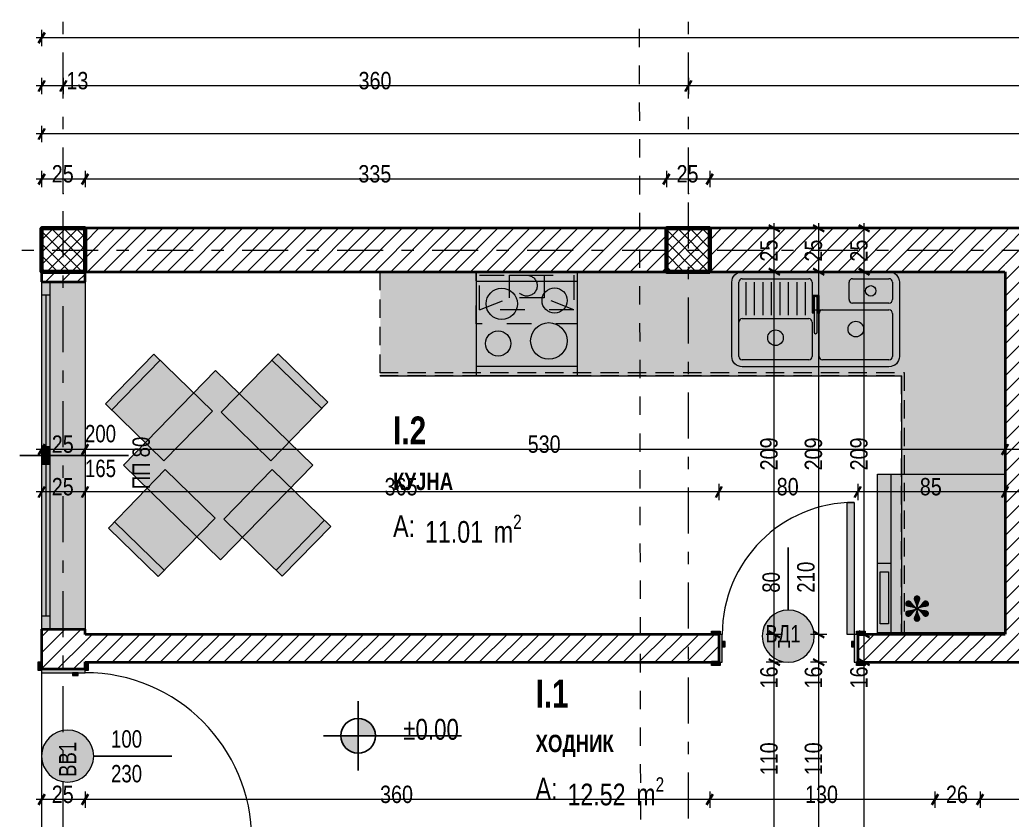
# Model space of a CAD drawing. Header units: millimetres. Extents: x -428 to 1070, y 0 to 421.
# Drawn here: x 83.6 to 197.9, y 181.9 to 274.1 of the extents above; entities that cross this region are included whole.
import ezdxf
from ezdxf.xclip import XClip

# ---------------------------------------------------------------- set-up
doc = ezdxf.new("R2010")
doc.units = ezdxf.units.MM
doc.header["$MEASUREMENT"] = 0
doc.header["$XCLIPFRAME"] = 0
doc.set_wipeout_variables(frame=1)
for name, pattern in [('- Двойно прекъснати линии', [10.936111, 5.291667, -2.116667, 1.411111, -2.116667]), ('- Прекъснати линия', [4.233333, 2.116667, -2.116667]), ('Dashed', [5.644444, 2.822222, -2.822222]), ('Wipeout_Contour', [1000, 0, -1000]), ('Скрита линия (1)', [3.175, 2.116667, -1.058333])]:
    doc.linetypes.add(name, pattern=pattern)
for name, color, linetype, lineweight, true_color in [('1', 7, 'Continuous', 13, 0x2b2b2b), ('168', 7, 'Continuous', 15, 0x5e5e5e), ('181', 7, 'Continuous', 0, 0xe8e8e8), ('183', 7, 'Continuous', 0, 0xefede9), ('184', 7, 'Continuous', 0, 0xe8e8e8), ('185', 7, 'Continuous', 0, 0xe8e8e8), ('188', 7, 'Continuous', 0, 0xe8e8e8), ('19', 7, 'Continuous', 0, 0xe4e4e4), ('3', 7, 'Continuous', 18, 0x7c7c7c), ('4', 7, 'Continuous', 20, 0x3e3e3e), ('45', 7, 'Continuous', 35, 0x404040), ('46', 7, 'Continuous', 35, 0x4e4e4e), ('5', 7, 'Continuous', 25, 0x4e4e4e), ('58', 7, 'Continuous', 25, 0xdf0000), ('61', 7, 'Continuous', 20, 0x6a6a6a), ('65', 7, 'Continuous', 20, 0x4e4e4e), ('85', 7, 'Continuous', 20, 0x404040), ('89', 7, 'Continuous', 20, 0x111111)]:
    doc.layers.add(name, color=color, linetype=linetype, lineweight=lineweight, true_color=true_color)
for name, color, linetype, lineweight in [('101', 253, 'Continuous', 15), ('2', 8, 'Continuous', 15), ('27', 7, 'Continuous', 40), ('47', 7, 'Continuous', 60), ('7', 7, 'Continuous', 25)]:
    doc.layers.add(name, color=color, linetype=linetype, lineweight=lineweight)
doc.styles.add('GENERATED_STYLE_4', font='GOTHIC.TTF')
doc.styles.add('GENERATED_STYLE_5', font='GOTHICB.TTF')
doc.styles.add('GENERATED_STYLE_6', font='GOTHIC.TTF')
doc.styles.add('GENERATED_STYLE_7', font='Cambria Math.ttf')
pattern_1 = [(45, (-1051.1205, 152.3444), (-0.9192388, 0.9192388), [])]
pattern_2 = [(45, (-1051.1205, 152.3444), (-0.7071068, 0.7071068), []), (135, (-1051.1205, 152.3444), (0.7071068, 0.7071068), [])]

# ---------------------------------------------------------------- blocks, each defined once
blk = doc.blocks.new('Drawing_2_1', base_point=(-1051.12, 152.34))
at = {"layer": '183', "linetype": 'Continuous', "lineweight": 0, "true_color": 0xefede9}
for points in [[(125.1, 245.06), (125.1, 233.06), (185.13, 233.06), (185.13, 203.54), (197.04, 203.54), (197.04, 245.06)], [(100.18, 223.29), (105.76, 229.02), (99.02, 235.58), (93.44, 229.84)], [(106.76, 228.88), (112.49, 223.31), (119.05, 230.04), (113.32, 235.62)], [(95.52, 222.8), (106.71, 211.9), (117.32, 222.8), (106.12, 233.69)], [(100.34, 222.29), (93.79, 215.55), (99.52, 209.97), (106.07, 216.71)], [(112.65, 222.31), (107.07, 216.58), (113.81, 210.02), (119.39, 215.75)]]:
    blk.add_hatch(color=7, dxfattribs=at).paths.add_polyline_path(points)
at = {"layer": '185', "linetype": 'Continuous', "lineweight": 0, "true_color": 0xe8e8e8}
for points in [[(147.78, 234.16), (147.78, 243.96), (136.18, 243.96), (136.18, 234.16)], [(174.83, 241.04), (175.05, 241.04), (175.05, 242.06, -1), (175.41, 242.06), (175.41, 241.04), (175.63, 241.04), (175.63, 242.34), (174.83, 242.34)], [(175.05, 238.1, 1), (175.41, 238.1), (175.41, 242.06, 1), (175.05, 242.06)], [(174.84, 240.32), (175.05, 240.32), (175.05, 241.02), (174.84, 241.02)], [(175.63, 240.32), (175.63, 241.02), (175.41, 241.02), (175.41, 240.32)]]:
    blk.add_hatch(color=254, dxfattribs=at).paths.add_polyline_path(points)
at = {"layer": '188', "linetype": 'Continuous', "lineweight": 0, "true_color": 0xe8e8e8}
for points in [[(169.08, 203.11, 1), (175.08, 203.11, 1)], [(89.09, 192.3, 1), (89.09, 186.3, 1)]]:
    blk.add_hatch(color=254, dxfattribs=at).paths.add_polyline_path(points)
at = {"layer": '19', "linetype": 'Continuous', "lineweight": 0, "true_color": 0xe4e4e4}
for points in [[(86.09, 242.4), (86.09, 224.9), (87.09, 224.9), (87.09, 242.4)], [(87.09, 223.9), (87.09, 224.9), (86.09, 224.9), (86.09, 223.9)], [(86.09, 223.9), (86.09, 222.9), (87.09, 222.9), (87.09, 223.9)], [(86.09, 222.9), (86.09, 205.4), (87.09, 205.4), (87.09, 222.9)]]:
    blk.add_hatch(color=254, dxfattribs=at).paths.add_polyline_path(points)
at = {"layer": '58', "linetype": 'Continuous', "lineweight": 25, "true_color": 0xdf0000}
for points in [[(122.54, 191.64), (124.54, 191.64), (124.39, 192.41), (123.95, 193.06), (123.3, 193.49), (122.54, 193.64)], [(122.54, 191.64), (120.54, 191.64), (120.69, 190.88), (121.13, 190.23), (121.77, 189.8), (122.54, 189.64)]]:
    blk.add_hatch(color=12, dxfattribs=at).paths.add_polyline_path(points)
at = {"layer": '1', "color": 250, "linetype": '- Двойно прекъснати линии', "lineweight": 13, "true_color": 0x2b2b2b}
for p, q in [((88.59, 254.06), (88.59, 274.06)), ((160.58, 254.06), (160.58, 274.06))]:
    blk.add_line(p, q, dxfattribs=at)
for p in [(88.59, 254.06), (88.59, 254.06), (160.58, 254.06), (160.58, 254.06)]:
    blk.add_point(p, dxfattribs=at)
at = {"layer": '101', "color": 253, "linetype": 'Continuous', "lineweight": 15}
for p, q in [((86.09, 242.4), (87.09, 242.4)), ((87.09, 224.9), (86.09, 224.9)), ((86.09, 224.9), (86.09, 223.9)), ((87.09, 223.9), (87.09, 224.9)), ((86.09, 223.9), (86.09, 222.9)), ((86.09, 222.9), (87.09, 222.9)), ((87.09, 222.9), (87.09, 223.9)), ((178.88, 203.31), (178.88, 218.51)), ((178.88, 218.51), (179.68, 218.51)), ((87.09, 205.4), (86.09, 205.4)), ((164.8, 201.87), (164.8, 202.51)), ((179.36, 202.51), (179.36, 201.87)), ((89.65, 198.58), (90.29, 198.58))]:
    blk.add_line(p, q, dxfattribs=at)
at = {"layer": '2', "color": 8, "linetype": 'Continuous', "lineweight": 15, "flags": 128}
for points in [[(169.08, 203.11, 1), (175.08, 203.11, 1)], [(89.09, 192.3, 1), (89.09, 186.3, 1)]]:
    blk.add_lwpolyline(points, format="xyb", close=True, dxfattribs=at)
at = {"layer": '4', "color": 250, "linetype": 'Скрита линия (1)', "lineweight": 20, "true_color": 0x3e3e3e}
for p, q in [((125.04, 245.06), (125.04, 233.1)), ((197.04, 245.06), (125.04, 245.06)), ((197.04, 203.51), (197.04, 245.06)), ((125.04, 233.46), (185.44, 233.46)), ((185.44, 233.46), (185.44, 203.51)), ((125.04, 233.1), (185.08, 233.1)), ((185.08, 233.1), (185.08, 203.51)), ((185.08, 203.51), (197.04, 203.51))]:
    blk.add_line(p, q, dxfattribs=at)
at = {"layer": '4', "color": 250, "linetype": 'Continuous', "lineweight": 20, "true_color": 0x3e3e3e}
for p, q in [((197.04, 245.06), (125.1, 245.06)), ((197.04, 203.54), (197.04, 245.06)), ((166.38, 235.32), (166.38, 243.86)), ((166.78, 244.26), (170.61, 244.26)), ((167.18, 243.86), (167.18, 240.06)), ((168.16, 243.86), (168.16, 240.06)), ((169.14, 243.86), (169.14, 240.06)), ((170.12, 243.86), (170.12, 240.06)), ((170.61, 244.26), (174.43, 244.26)), ((171.1, 243.86), (171.1, 240.06)), ((172.08, 243.86), (172.08, 240.06)), ((173.05, 243.86), (173.05, 240.06)), ((174.03, 243.86), (174.03, 240.06)), ((174.83, 243.86), (174.83, 241.06)), ((179.08, 241.86), (179.08, 243.86)), ((179.48, 244.26), (181.58, 244.26)), ((181.58, 244.26), (183.68, 244.26)), ((184.08, 243.86), (184.08, 241.86)), ((183.68, 241.46), (179.48, 241.46)), ((175.23, 240.66), (176.83, 240.66)), ((175.63, 235.32), (175.63, 240.26)), ((176.03, 240.66), (179.86, 240.66)), ((179.86, 240.66), (183.68, 240.66)), ((184.08, 240.26), (184.08, 235.32)), ((166.38, 235.32), (166.38, 239.26)), ((166.78, 239.66), (170.61, 239.66)), ((170.61, 239.66), (174.43, 239.66)), ((174.83, 239.26), (174.83, 235.32)), ((94.16, 229.14), (99.74, 234.88)), ((112.62, 234.9), (118.35, 229.32)), ((174.43, 234.92), (166.78, 234.92)), ((183.68, 234.92), (176.03, 234.92)), ((125.1, 233.06), (185.13, 233.06)), ((185.13, 233.06), (185.13, 203.54)), ((94.48, 216.27), (100.22, 210.69)), ((118.67, 216.45), (113.09, 210.72)), ((182.34, 211.51), (183.94, 211.51)), ((182.66, 204.51), (182.66, 210.51)), ((182.66, 210.51), (183.62, 210.51)), ((183.62, 210.51), (183.62, 204.51)), ((183.62, 204.51), (182.66, 204.51))]:
    blk.add_line(p, q, dxfattribs=at)
at = {"layer": '4', "color": 250, "linetype": 'Dashed', "lineweight": 20, "true_color": 0x3e3e3e}
for p, q in [((136.54, 240.66), (139.96, 242.06)), ((143.96, 242.06), (139.96, 242.06)), ((147.38, 240.66), (143.96, 242.06)), ((147.38, 240.66), (136.54, 240.66))]:
    blk.add_line(p, q, dxfattribs=at)
at = {"layer": '4', "color": 250, "linetype": 'Continuous', "lineweight": 20, "true_color": 0x3e3e3e, "flags": 128}
for points in [[(147.78, 234.16), (136.18, 234.16), (136.18, 243.96), (147.78, 243.96)], [(174.84, 240.32), (175.05, 240.32), (175.05, 241.02), (174.84, 241.02)], [(175.63, 240.32), (175.63, 241.02), (175.41, 241.02), (175.41, 240.32)], [(100.18, 223.29), (105.76, 229.02), (99.02, 235.58), (93.44, 229.84)], [(106.76, 228.88), (112.49, 223.31), (119.05, 230.04), (113.32, 235.62)], [(95.52, 222.8), (106.71, 211.9), (117.32, 222.8), (106.12, 233.69)], [(100.34, 222.29), (106.07, 216.71), (99.52, 209.97), (93.79, 215.55)], [(112.65, 222.31), (107.07, 216.58), (113.81, 210.02), (119.39, 215.75)]]:
    blk.add_lwpolyline(points, close=True, dxfattribs=at)
for points in [[(174.83, 241.04), (175.05, 241.04), (175.05, 242.06, -1), (175.41, 242.06), (175.41, 241.04), (175.63, 241.04), (175.63, 242.34), (174.83, 242.34)], [(175.05, 238.1, 1), (175.41, 238.1), (175.41, 242.06, 1), (175.05, 242.06)]]:
    blk.add_lwpolyline(points, format="xyb", close=True, dxfattribs=at)
at = {"layer": '4', "color": 250, "linetype": 'Continuous', "lineweight": 20, "true_color": 0x3e3e3e}
for centre, radius in [((181.58, 242.86), 0.6), ((139.08, 241.37), 1.8), ((145.17, 241.75), 1.45), ((144.51, 237.1), 2.1), ((179.86, 238.46), 0.9), ((138.67, 236.8), 1.45), ((170.61, 237.46), 0.9)]:
    blk.add_circle(centre, radius, dxfattribs=at)
for centre, start, end in [((166.78, 243.86), 90, 180), ((174.43, 243.86), 0, 90), ((179.48, 243.86), 90, 180), ((183.68, 243.86), 0, 90), ((179.48, 241.86), 180, 270), ((183.68, 241.86), 270, 0), ((175.23, 241.06), 180, 270), ((176.03, 240.26), 90, 180), ((183.68, 240.26), 0, 90), ((166.78, 239.26), 90, 180), ((174.43, 239.26), 0, 90), ((166.78, 235.32), 180, 270), ((174.43, 235.32), 270, 0), ((176.03, 235.32), 180, 270), ((183.68, 235.32), 270, 0)]:
    blk.add_arc(centre, 0.4, start, end, dxfattribs=at)
at = {"layer": '45', "color": 250, "linetype": 'Continuous', "lineweight": 35, "true_color": 0x404040}
for p, q in [((86.45, 272.61), (85.72, 271.36)), ((86.45, 267.08), (85.72, 265.83)), ((88.22, 265.83), (88.95, 267.08)), ((160.22, 265.83), (160.94, 267.08)), ((86.45, 261.54), (85.72, 260.29)), ((86.45, 256.35), (85.72, 255.1)), ((90.72, 255.1), (91.45, 256.35)), ((157.68, 255.1), (158.4, 256.35)), ((162.68, 255.1), (163.4, 256.35)), ((86.45, 225.23), (85.72, 223.98)), ((90.72, 223.98), (91.45, 225.23)), ((86.45, 220.33), (85.72, 219.08)), ((90.72, 219.08), (91.45, 220.33)), ((163.72, 219.08), (164.44, 220.33)), ((179.72, 219.08), (180.44, 220.33)), ((169.84, 203.67), (171.09, 202.95)), ((174.96, 203.67), (176.21, 202.95)), ((169.84, 200.47), (171.09, 199.75)), ((174.96, 200.47), (176.21, 199.75)), ((86.45, 184.92), (85.72, 183.67)), ((90.72, 183.67), (91.45, 184.92)), ((162.68, 183.67), (163.4, 184.92)), ((188.61, 183.67), (189.33, 184.92)), ((193.81, 183.67), (194.53, 184.92))]:
    blk.add_line(p, q, dxfattribs=at)
at = {"layer": '5', "color": 251, "linetype": 'Continuous', "lineweight": 25, "true_color": 0x4e4e4e}
for p, q in [((83.59, 223.9), (96.09, 223.9)), ((172.08, 206.11), (172.08, 213.31)), ((92.09, 189.3), (101.09, 189.3))]:
    blk.add_line(p, q, dxfattribs=at)
at = {"layer": '58', "color": 12, "linetype": 'Continuous', "lineweight": 25, "true_color": 0xdf0000}
for p, q in [((122.54, 187.64), (122.54, 195.64)), ((118.54, 191.64), (134.44, 191.64))]:
    blk.add_line(p, q, dxfattribs=at)
blk.add_circle((122.54, 191.64), 2, dxfattribs=at)
at = {"layer": '61', "color": 251, "linetype": 'Continuous', "lineweight": 20, "true_color": 0x6a6a6a}
for p, q in [((86.09, 242.4), (86.09, 224.9)), ((86.59, 242.4), (86.59, 224.9)), ((87.09, 224.9), (87.09, 242.4)), ((86.09, 222.9), (86.09, 205.4)), ((86.59, 222.9), (86.59, 205.4)), ((87.09, 205.4), (87.09, 222.9))]:
    blk.add_line(p, q, dxfattribs=at)
at = {"layer": '85', "color": 250, "linetype": 'Continuous', "lineweight": 20, "true_color": 0x404040}
for p, q in [((86.09, 271.99), (85.47, 271.99)), ((86.09, 272.92), (86.09, 271.05)), ((362.09, 271.99), (86.09, 271.99)), ((86.09, 266.45), (85.47, 266.45)), ((86.09, 267.39), (86.09, 265.51)), ((88.59, 266.45), (86.09, 266.45)), ((88.59, 267.39), (88.59, 265.51)), ((160.58, 266.45), (88.59, 266.45)), ((160.58, 267.39), (160.58, 265.51)), ((263.58, 266.45), (160.58, 266.45)), ((86.09, 261.85), (86.09, 259.98)), ((86.09, 260.92), (85.47, 260.92)), ((326.09, 260.92), (86.09, 260.92)), ((86.09, 256.67), (86.09, 254.79)), ((91.09, 256.67), (91.09, 254.79)), ((158.04, 256.67), (158.04, 254.79)), ((163.04, 256.67), (163.04, 254.79)), ((86.09, 255.73), (85.47, 255.73)), ((91.09, 255.73), (86.09, 255.73)), ((158.04, 255.73), (91.09, 255.73)), ((163.04, 255.73), (158.04, 255.73)), ((261.09, 255.73), (163.04, 255.73)), ((86.09, 225.54), (86.09, 223.67)), ((91.09, 225.54), (91.09, 223.67)), ((86.09, 224.61), (85.47, 224.61)), ((91.09, 224.61), (86.09, 224.61)), ((86.09, 220.64), (86.09, 218.77)), ((91.09, 220.64), (91.09, 218.77)), ((164.08, 220.64), (164.08, 218.77)), ((180.08, 220.64), (180.08, 218.77)), ((86.09, 219.71), (85.47, 219.71)), ((91.09, 219.71), (86.09, 219.71)), ((164.08, 219.71), (91.09, 219.71)), ((180.08, 219.71), (164.08, 219.71)), ((171.4, 203.31), (169.53, 203.31)), ((170.46, 200.11), (170.46, 203.31)), ((176.53, 203.31), (174.65, 203.31)), ((175.59, 200.11), (175.59, 203.31)), ((171.4, 200.11), (169.53, 200.11)), ((170.46, 178.06), (170.46, 200.11)), ((176.53, 200.11), (174.65, 200.11)), ((175.59, 178.06), (175.59, 200.11)), ((86.09, 185.23), (86.09, 183.35)), ((91.09, 185.23), (91.09, 183.35)), ((163.04, 185.23), (163.04, 183.35)), ((188.97, 185.23), (188.97, 183.35)), ((194.17, 185.23), (194.17, 183.35)), ((86.09, 184.29), (85.47, 184.29)), ((91.09, 184.29), (86.09, 184.29)), ((163.04, 184.29), (91.09, 184.29)), ((188.97, 184.29), (163.04, 184.29)), ((194.17, 184.29), (188.97, 184.29)), ((212.17, 184.29), (194.17, 184.29))]:
    blk.add_line(p, q, dxfattribs=at)
at = {"layer": '89', "color": 250, "linetype": 'Continuous', "lineweight": 20, "true_color": 0x111111, "flags": 128}
blk.add_lwpolyline([(326.09, 112.06), (362.09, 112.06), (362.09, 250.06), (326.09, 250.06), (86.09, 250.06), (86.09, 112.06)], close=True, dxfattribs=at)
at = {"layer": '1', "color": 250, "linetype": 'Continuous', "lineweight": 13, "true_color": 0x2b2b2b}
for s, insert, char_height, attachment_point, style in [('\\A1;{\\W0.800000x;\\pql;\\pt0;\\fCentury Gothic|b1|i0|c204|p34;I.2}', (126.57, 228.4), 3.2, 1, 'GENERATED_STYLE_5'), ('\\A1;{\\W0.800000x;\\pql;\\pt0;\\fCentury Gothic|b0|i0|c204|p34;A: }', (126.57, 217.03), 2.5, 1, 'GENERATED_STYLE_4'), ('\\A1;{\\W0.800000x;\\pql;\\pt0,1;\\fCentury Gothic|b0|i0|c204|p34;11.01\\fCentury Gothic|b0|i0|c204|p34;\\A1{\\H.66x;\\S^  ;}\\fCentury Gothic|b0|i0|c204|p34; m\\fCentury Gothic|b0|i0|c204|p34;\\A1{\\H.66x;\\S2^  ;}}', (130.24, 217.09), 2.5, 1, 'GENERATED_STYLE_4'), ('\\A1;{\\W0.800000x;\\pql;\\pt0;\\fCentury Gothic|b1|i0|c204|p34;I.1}', (142.98, 198.09), 3.2, 1, 'GENERATED_STYLE_5'), ('\\A1;{\\W0.800000x;\\pql;\\fCentury Gothic|b0|i0|c0|p34;±0.00}', (127.74, 191.15), 2.4, 7, 'GENERATED_STYLE_6'), ('\\A1;{\\W0.800000x;\\pql;\\pt0;\\fCentury Gothic|b0|i0|c204|p34;A: }', (142.98, 186.8), 2.5, 1, 'GENERATED_STYLE_4'), ('\\A1;{\\W0.800000x;\\pql;\\pt0,1;\\fCentury Gothic|b0|i0|c204|p34;12.52\\fCentury Gothic|b0|i0|c204|p34;\\A1{\\H.66x;\\S^  ;}\\fCentury Gothic|b0|i0|c204|p34; m\\fCentury Gothic|b0|i0|c204|p34;\\A1{\\H.66x;\\S2^  ;}}', (146.65, 186.86), 2.5, 1, 'GENERATED_STYLE_4')]:
    blk.add_mtext(s, dxfattribs=dict(at, insert=insert, char_height=char_height, attachment_point=attachment_point, style=style))
at = {"layer": '181', "color": 254, "linetype": 'Continuous', "lineweight": 0, "true_color": 0xe8e8e8, "insert": (188.87, 208.51), "char_height": 7, "attachment_point": 6, "rotation": 90, "style": 'GENERATED_STYLE_7'}
blk.add_mtext('\\A1;{\\pqr;\\fCambria Math|b0|i0|c186|p18;*}', dxfattribs=at)
at = {"layer": '46', "color": 251, "linetype": 'Continuous', "lineweight": 35, "true_color": 0x4e4e4e, "char_height": 2}
for s, insert, attachment_point, style in [('\\A1;{\\W0.850000x;\\pql;\\fCentury Gothic|b0|i0|c0|p34;13}', (88.95, 266.04), 7, 'GENERATED_STYLE_6'), ('\\A1;{\\W0.850000x;\\pql;\\fCentury Gothic|b0|i0|c0|p34;360}', (122.59, 266.04), 7, 'GENERATED_STYLE_6'), ('\\A1;{\\W0.850000x;\\pql;\\fCentury Gothic|b0|i0|c0|p34;25}', (87.26, 255.31), 7, 'GENERATED_STYLE_6'), ('\\A1;{\\W0.850000x;\\pql;\\fCentury Gothic|b0|i0|c0|p34;335}', (122.57, 255.31), 7, 'GENERATED_STYLE_6'), ('\\A1;{\\W0.850000x;\\pql;\\fCentury Gothic|b0|i0|c0|p34;25}', (159.21, 255.31), 7, 'GENERATED_STYLE_6'), ('\\A1;{\\W0.850000x;\\pql;\\fCentury Gothic|b0|i0|c0|p34;25}', (87.26, 224.19), 7, 'GENERATED_STYLE_6'), ('\\A1;{\\W0.850000x;\\pql;\\fCentury Gothic|b0|i0|c0|p34;530}', (142.07, 224.19), 7, 'GENERATED_STYLE_6'), ('\\A1;{\\W0.800000x;\\pql;\\pt0;\\fCentury Gothic|b1|i0|c204|p34;КУЈНА}', (126.57, 221.93), 1, 'GENERATED_STYLE_5'), ('\\A1;{\\W0.850000x;\\pql;\\fCentury Gothic|b0|i0|c0|p34;25}', (87.26, 219.29), 7, 'GENERATED_STYLE_6'), ('\\A1;{\\W0.850000x;\\pql;\\fCentury Gothic|b0|i0|c0|p34;365}', (125.59, 219.29), 7, 'GENERATED_STYLE_6'), ('\\A1;{\\W0.850000x;\\pql;\\fCentury Gothic|b0|i0|c0|p34;80}', (170.75, 219.29), 7, 'GENERATED_STYLE_6'), ('\\A1;{\\W0.850000x;\\pql;\\fCentury Gothic|b0|i0|c0|p34;85}', (187.23, 219.29), 7, 'GENERATED_STYLE_6'), ('\\A1;{\\W0.800000x;\\pql;\\pt0;\\fCentury Gothic|b1|i0|c204|p34;ХОДНИК}', (142.98, 191.76), 1, 'GENERATED_STYLE_5'), ('\\A1;{\\W0.850000x;\\pql;\\fCentury Gothic|b0|i0|c0|p34;25}', (87.26, 183.87), 7, 'GENERATED_STYLE_6'), ('\\A1;{\\W0.850000x;\\pql;\\fCentury Gothic|b0|i0|c0|p34;360}', (125.07, 183.87), 7, 'GENERATED_STYLE_6'), ('\\A1;{\\W0.850000x;\\pql;\\fCentury Gothic|b0|i0|c0|p34;130}', (174.01, 183.87), 7, 'GENERATED_STYLE_6'), ('\\A1;{\\W0.850000x;\\pql;\\fCentury Gothic|b0|i0|c0|p34;26}', (190.24, 183.87), 7, 'GENERATED_STYLE_6')]:
    blk.add_mtext(s, dxfattribs=dict(at, insert=insert, attachment_point=attachment_point, style=style))
at = {"layer": '46', "color": 251, "linetype": 'Continuous', "lineweight": 35, "true_color": 0x4e4e4e, "char_height": 2, "attachment_point": 7, "rotation": 90, "style": 'GENERATED_STYLE_6'}
for s, insert in [('\\A1;{\\W0.850000x;\\pql;\\fCentury Gothic|b0|i0|c0|p34;209}', (170.88, 222.19)), ('\\A1;{\\W0.850000x;\\pql;\\fCentury Gothic|b0|i0|c0|p34;209}', (176, 222.19)), ('\\A1;{\\W0.850000x;\\pql;\\fCentury Gothic|b0|i0|c0|p34;209}', (181.24, 222.19)), ('\\A1;{\\W0.850000x;\\pql;\\fCentury Gothic|b0|i0|c0|p34;16}', (170.88, 197.09)), ('\\A1;{\\W0.850000x;\\pql;\\fCentury Gothic|b0|i0|c0|p34;16}', (176, 197.09)), ('\\A1;{\\W0.850000x;\\pql;\\fCentury Gothic|b0|i0|c0|p34;16}', (181.24, 197.09)), ('\\A1;{\\W0.850000x;\\pql;\\fCentury Gothic|b0|i0|c0|p34;110}', (170.88, 187.09)), ('\\A1;{\\W0.850000x;\\pql;\\fCentury Gothic|b0|i0|c0|p34;110}', (176, 187.09))]:
    blk.add_mtext(s, dxfattribs=dict(at, insert=insert))
at = {"layer": '7', "color": 7, "linetype": 'Continuous', "lineweight": 25, "char_height": 2, "attachment_point": 7}
for s, insert, style in [('\\A1;{\\W0.800000x;\\pql;\\pt0;\\fCentury Gothic|b0|i0|c0|p34;200\\fCentury Gothic|b0|i0|c0|p34;\\A1{\\H.66x;\\S^  ;}\\fCentury Gothic|b0|i0|c0|p34;\\fCentury Gothic|b0|i0|c0|p34;}', (91.09, 224.84), 'GENERATED_STYLE_6'), ('\\A1;{\\W0.800000x;\\pql;\\pt0;\\fCentury Gothic|b0|i0|c0|p34;165\\fCentury Gothic|b0|i0|c0|p34;\\A1{\\H.66x;\\S^  ;}\\fCentury Gothic|b0|i0|c0|p34;\\fCentury Gothic|b0|i0|c0|p34;}', (91.09, 220.84), 'GENERATED_STYLE_6'), ('\\A1;{\\W0.800000x;\\pql;\\pt1;\\fCentury Gothic|b0|i0|c204|p34;ВД1}', (169.44, 201.8), 'GENERATED_STYLE_4'), ('\\A1;{\\W0.800000x;\\pql;\\pt1;\\fCentury Gothic|b0|i0|c204|p34;100}', (94.09, 190.25), 'GENERATED_STYLE_4'), ('\\A1;{\\W0.800000x;\\pql;\\pt1;\\fCentury Gothic|b0|i0|c204|p34;230}', (94.09, 186.25), 'GENERATED_STYLE_4')]:
    blk.add_mtext(s, dxfattribs=dict(at, insert=insert, style=style))
at = {"layer": '7', "color": 7, "linetype": 'Continuous', "lineweight": 25, "char_height": 2, "attachment_point": 7, "rotation": 90}
for s, insert, style in [('\\A1;{\\W0.800000x;\\pql;\\pt0;\\fCentury Gothic|b0|i0|c0|p34;ПП 80\\fCentury Gothic|b0|i0|c0|p34;\\A1{\\H.66x;\\S^  ;}\\fCentury Gothic|b0|i0|c0|p34;\\fCentury Gothic|b0|i0|c0|p34;}', (99.14, 220.02), 'GENERATED_STYLE_6'), ('\\A1;{\\W0.800000x;\\pql;\\pt1;\\fCentury Gothic|b0|i0|c204|p34;210}', (175.13, 208.11), 'GENERATED_STYLE_4'), ('\\A1;{\\W0.800000x;\\pql;\\pt1;\\fCentury Gothic|b0|i0|c204|p34;80}', (171.13, 208.11), 'GENERATED_STYLE_4'), ('\\A1;{\\W0.800000x;\\pql;\\pt1;\\fCentury Gothic|b0|i0|c204|p34;ВВ1}', (90.09, 186.9), 'GENERATED_STYLE_4')]:
    blk.add_mtext(s, dxfattribs=dict(at, insert=insert, style=style))
at = {"color": 254, "linetype": 'Wipeout_Contour', "lineweight": 0, "ltscale": 1114.872828}
blk.add_wipeout([(158.04, 250.06), (91.09, 250.06), (91.09, 245.06), (158.04, 245.06)], dxfattribs=at)
at = {"color": 254, "linetype": 'Wipeout_Contour', "lineweight": 0, "ltscale": 1225.597133}
blk.add_wipeout([(163.04, 245.06), (197.04, 245.06), (197.04, 250.06), (163.04, 250.06)], dxfattribs=at)
at = {"color": 254, "linetype": 'Wipeout_Contour', "lineweight": 0, "ltscale": 880.849231}
blk.add_wipeout([(91.09, 203.9), (86.09, 203.9), (86.09, 199.3), (91.09, 199.3)], dxfattribs=at)
at = {"layer": '168', "linetype": 'Continuous', "lineweight": 15, "true_color": 0x5e5e5e}
h = blk.add_hatch(dxfattribs=at)
h.set_pattern_fill('COMMON_BRICK_0001', color=251, style=0, pattern_type=2)
h.set_pattern_definition(pattern_1)
h.paths.add_polyline_path([(158.04, 250.06), (91.09, 250.06), (91.09, 245.06), (158.04, 245.06)])
h = blk.add_hatch(dxfattribs=at)
h.set_pattern_fill('COMMON_BRICK_0001', color=251, style=0, pattern_type=2)
h.set_pattern_definition(pattern_1)
h.paths.add_polyline_path([(163.04, 245.06), (197.04, 245.06), (197.04, 250.06), (163.04, 250.06)])
h = blk.add_hatch(dxfattribs=at)
h.set_pattern_fill('COMMON_BRICK_0001', color=251, style=0, pattern_type=2)
h.set_pattern_definition(pattern_1)
h.paths.add_polyline_path([(91.09, 203.9), (86.09, 203.9), (86.09, 199.3), (91.09, 199.3)])
at = {"layer": '184', "linetype": 'Continuous', "lineweight": 0, "true_color": 0xe8e8e8}
for points in [[(85.71, 199.14), (86.09, 199.14), (86.09, 200.14), (85.71, 200.14)], [(91.09, 199.14), (91.47, 199.14), (91.47, 200.14), (91.09, 200.14)], [(86.09, 198.9), (91.09, 198.9), (91.09, 199.3), (86.09, 199.3)], [(89.65, 198.9), (89.65, 198.58), (90.29, 198.58), (90.29, 198.9)]]:
    blk.add_hatch(color=254, dxfattribs=at).paths.add_polyline_path(points)
at = {"layer": '185', "linetype": 'Continuous', "lineweight": 0, "true_color": 0xe8e8e8}
for points in [[(147.78, 233.06), (147.78, 245.06), (136.18, 245.06), (136.18, 233.06)], [(147.78, 233.06), (147.78, 245.06), (136.18, 245.06), (136.18, 233.06)], [(175.23, 245.06), (166.78, 245.06, 0.414214), (165.58, 243.86), (165.58, 235.32, 0.414214), (166.78, 234.12), (183.68, 234.12, 0.414214), (184.88, 235.32), (184.88, 243.86, 0.414214), (183.68, 245.06)]]:
    blk.add_hatch(color=254, dxfattribs=at).paths.add_polyline_path(points)
at = {"layer": '19', "linetype": 'Continuous', "lineweight": 0, "true_color": 0xe4e4e4}
blk.add_hatch(color=254, dxfattribs=at).paths.add_polyline_path([(87.09, 203.9), (87.09, 205.4), (86.09, 205.4), (86.09, 203.9)])
at = {"layer": '101', "color": 253, "linetype": 'Continuous', "lineweight": 15}
for p, q in [((86.09, 205.4), (86.09, 203.9)), ((87.09, 203.9), (87.09, 205.4)), ((91.09, 199.3), (86.09, 199.3)), ((86.09, 199.3), (86.09, 198.9)), ((86.09, 198.9), (91.09, 198.9)), ((89.65, 198.9), (89.65, 198.58)), ((90.29, 198.9), (89.65, 198.9)), ((90.29, 198.58), (90.29, 198.9)), ((91.09, 198.9), (91.09, 199.3))]:
    blk.add_line(p, q, dxfattribs=at)
blk.add_arc((91.09, 179.7), 19.2, 0, 90, dxfattribs=at)
at = {"layer": '27', "color": 7, "linetype": 'Continuous', "lineweight": 40}
for p, q in [((86.09, 203.9), (87.09, 203.9)), ((86.09, 203.9), (87.09, 203.9)), ((86.09, 203.9), (87.09, 203.9)), ((87.09, 203.9), (91.09, 203.9)), ((87.09, 203.9), (91.09, 203.9)), ((86.09, 199.3), (86.09, 200.14)), ((86.09, 199.3), (86.09, 200.14)), ((86.09, 199.3), (86.09, 200.14)), ((91.09, 199.3), (91.09, 200.14)), ((91.09, 199.3), (91.09, 200.14)), ((91.09, 199.3), (91.09, 200.14)), ((91.09, 199.3), (86.09, 199.3)), ((91.09, 199.3), (86.09, 199.3)), ((91.09, 199.3), (86.09, 199.3))]:
    blk.add_line(p, q, dxfattribs=at)
at = {"layer": '27', "color": 7, "linetype": 'Continuous', "lineweight": 40, "flags": 128}
for points in [[(158.04, 250.06), (91.09, 250.06)], [(197.04, 250.06), (163.04, 250.06)], [(91.09, 245.06), (158.04, 245.06)], [(163.04, 245.06), (197.04, 245.06)], [(86.09, 203.9), (86.09, 199.3)], [(91.09, 203.31), (91.09, 203.9)], [(91.09, 199.3), (91.09, 200.11)]]:
    blk.add_lwpolyline(points, dxfattribs=at)
at = {"layer": '3', "color": 8, "linetype": 'Continuous', "lineweight": 18, "true_color": 0x7c7c7c}
for p, q in [((85.71, 199.14), (85.71, 200.14)), ((85.71, 200.14), (86.09, 200.14)), ((86.09, 200.14), (86.09, 199.14)), ((91.09, 199.14), (91.09, 200.14)), ((91.09, 200.14), (91.47, 200.14)), ((91.47, 200.14), (91.47, 199.14)), ((86.09, 199.14), (85.71, 199.14)), ((91.47, 199.14), (91.09, 199.14))]:
    blk.add_line(p, q, dxfattribs=at)
at = {"layer": '4', "color": 250, "linetype": 'Dashed', "lineweight": 20, "true_color": 0x3e3e3e}
for p, q in [((136.54, 240.66), (136.54, 244.66)), ((136.54, 244.66), (147.38, 244.66)), ((139.96, 244.66), (143.96, 244.66)), ((139.96, 242.06), (139.96, 244.66)), ((143.96, 244.66), (143.96, 242.06)), ((147.38, 244.66), (147.38, 240.66))]:
    blk.add_line(p, q, dxfattribs=at)
at = {"layer": '4', "color": 250, "linetype": 'Dashed', "lineweight": 20, "true_color": 0x3e3e3e, "flags": 128}
blk.add_lwpolyline([(147.78, 245.06), (147.78, 239.06), (136.14, 239.06), (136.14, 245.06)], close=True, dxfattribs=at)
at = {"layer": '4', "color": 250, "linetype": 'Continuous', "lineweight": 20, "true_color": 0x3e3e3e, "flags": 128}
blk.add_lwpolyline([(147.78, 233.06), (136.18, 233.06), (136.18, 245.06), (147.78, 245.06)], close=True, dxfattribs=at)
blk.add_lwpolyline([(147.78, 233.06), (136.18, 233.06), (136.18, 245.06), (147.78, 245.06)], close=True, dxfattribs=at)
blk.add_lwpolyline([(175.23, 245.06), (183.68, 245.06, -0.414214), (184.88, 243.86), (184.88, 235.32, -0.414214), (183.68, 234.12), (166.78, 234.12, -0.414214), (165.58, 235.32), (165.58, 243.86, -0.414214), (166.78, 245.06)], format="xyb", close=True, dxfattribs=at)
at = {"layer": '4', "color": 250, "linetype": 'Dashed', "lineweight": 20, "true_color": 0x3e3e3e}
blk.add_circle((141.96, 243.46), 1.2, dxfattribs=at)
at = {"layer": '45', "color": 250, "linetype": 'Continuous', "lineweight": 35, "true_color": 0x404040}
for p, q in [((171.09, 249.69), (169.84, 250.42)), ((176.21, 249.69), (174.96, 250.42)), ((181.45, 249.69), (180.2, 250.42)), ((169.84, 245.42), (171.09, 244.69)), ((174.96, 245.42), (176.21, 244.69)), ((180.2, 245.42), (181.45, 244.69))]:
    blk.add_line(p, q, dxfattribs=at)
at = {"layer": '85', "color": 250, "linetype": 'Continuous', "lineweight": 20, "true_color": 0x404040}
for p, q in [((170.46, 250.06), (170.46, 250.67)), ((175.59, 250.06), (175.59, 250.67)), ((180.82, 250.06), (180.82, 250.67)), ((171.4, 250.06), (169.53, 250.06)), ((170.46, 245.06), (170.46, 250.06)), ((176.53, 250.06), (174.65, 250.06)), ((175.59, 245.06), (175.59, 250.06)), ((181.76, 250.06), (179.89, 250.06)), ((180.82, 245.06), (180.82, 250.06)), ((171.4, 245.06), (169.53, 245.06)), ((170.46, 203.31), (170.46, 245.06)), ((176.53, 245.06), (174.65, 245.06)), ((175.59, 203.31), (175.59, 245.06)), ((181.76, 245.06), (179.89, 245.06))]:
    blk.add_line(p, q, dxfattribs=at)
at = {"layer": '46', "color": 251, "linetype": 'Continuous', "lineweight": 35, "true_color": 0x4e4e4e, "char_height": 2, "attachment_point": 7, "rotation": 90, "style": 'GENERATED_STYLE_6'}
for insert in [(170.88, 246.23), (176, 246.23), (181.24, 246.23)]:
    blk.add_mtext('\\A1;{\\W0.850000x;\\pql;\\fCentury Gothic|b0|i0|c0|p34;25}', dxfattribs=dict(at, insert=insert))
at = {"color": 254, "linetype": 'Wipeout_Contour', "lineweight": 0, "ltscale": 1180.244551}
blk.add_wipeout([(163.04, 245.06), (163.04, 250.06), (158.04, 250.06), (158.04, 245.06)], dxfattribs=at)
at = {"color": 254, "linetype": 'Wipeout_Contour', "lineweight": 0, "ltscale": 1209.500862}
blk.add_wipeout([(202.04, 203.31), (202.04, 250.06), (197.04, 250.06), (197.04, 203.31)], dxfattribs=at)
at = {"color": 254, "linetype": 'Wipeout_Contour', "lineweight": 0, "ltscale": 1040.157554}
blk.add_wipeout([(91.09, 245.06), (86.09, 245.06), (86.09, 243.9), (91.09, 243.9)], dxfattribs=at)
at = {"color": 254, "linetype": 'Wipeout_Contour', "lineweight": 0, "ltscale": 962.535507}
blk.add_wipeout([(91.09, 200.11), (164.08, 200.11), (164.08, 203.31), (91.09, 203.31)], dxfattribs=at)
at = {"linetype": 'Continuous', "lineweight": 0, "true_color": 0xffffff}
blk.add_hatch(color=7, dxfattribs=at).paths.add_polyline_path([(86.09, 203.9), (91.09, 203.9), (91.09, 243.9), (86.09, 243.9)])
at = {"layer": '1', "linetype": 'Continuous', "lineweight": 13, "true_color": 0x2b2b2b}
h = blk.add_hatch(dxfattribs=at)
h.set_pattern_fill('1_БЕТОН_СГЛОБЯЕМИ_ЕЛЕМЕН_E7', color=250, style=0, pattern_type=2)
h.set_pattern_definition(pattern_2)
h.paths.add_polyline_path([(163.04, 245.06), (163.04, 250.06), (158.04, 250.06), (158.04, 245.06)])
at = {"layer": '168', "linetype": 'Continuous', "lineweight": 15, "true_color": 0x5e5e5e}
h = blk.add_hatch(dxfattribs=at)
h.set_pattern_fill('COMMON_BRICK_0001', color=251, style=0, pattern_type=2)
h.set_pattern_definition(pattern_1)
h.paths.add_polyline_path([(202.04, 203.31), (202.04, 250.06), (197.04, 250.06), (197.04, 203.31)])
h = blk.add_hatch(dxfattribs=at)
h.set_pattern_fill('COMMON_BRICK_0001', color=251, style=0, pattern_type=2)
h.set_pattern_definition(pattern_1)
h.paths.add_polyline_path([(91.09, 245.06), (86.09, 245.06), (86.09, 243.9), (91.09, 243.9)])
h = blk.add_hatch(dxfattribs=at)
h.set_pattern_fill('COMMON_BRICK_0001', color=251, style=0, pattern_type=2)
h.set_pattern_definition(pattern_1)
h.paths.add_polyline_path([(91.09, 200.11), (164.08, 200.11), (164.08, 203.31), (91.09, 203.31)])
at = {"layer": '184', "linetype": 'Continuous', "lineweight": 0, "true_color": 0xe8e8e8}
for points in [[(164.24, 203.31), (164.24, 203.69), (163.24, 203.69), (163.24, 203.31)], [(164.48, 200.11), (164.48, 203.31), (164.08, 203.31), (164.08, 200.11)], [(164.48, 201.87), (164.8, 201.87), (164.8, 202.51), (164.48, 202.51)], [(164.24, 199.73), (164.24, 200.11), (163.24, 200.11), (163.24, 199.73)]]:
    blk.add_hatch(color=254, dxfattribs=at).paths.add_polyline_path(points)
at = {"layer": '19', "linetype": 'Continuous', "lineweight": 0, "true_color": 0xe4e4e4}
blk.add_hatch(color=254, dxfattribs=at).paths.add_polyline_path([(86.09, 243.9), (86.09, 242.4), (87.09, 242.4), (87.09, 243.9)])
at = {"layer": '1', "color": 250, "linetype": '- Двойно прекъснати линии', "lineweight": 13, "true_color": 0x2b2b2b}
blk.add_line((160.58, 105.57), (160.58, 254.06), dxfattribs=at)
at = {"layer": '101', "color": 253, "linetype": 'Continuous', "lineweight": 15}
for p, q in [((86.09, 243.9), (86.09, 242.4)), ((87.09, 242.4), (87.09, 243.9)), ((164.48, 203.31), (164.08, 203.31)), ((164.08, 203.31), (164.08, 200.11)), ((164.48, 200.11), (164.48, 203.31)), ((164.8, 202.51), (164.48, 202.51)), ((164.48, 202.51), (164.48, 201.87)), ((164.48, 201.87), (164.8, 201.87)), ((164.08, 200.11), (164.48, 200.11))]:
    blk.add_line(p, q, dxfattribs=at)
at = {"layer": '27', "color": 7, "linetype": 'Continuous', "lineweight": 40}
for p, q in [((86.09, 243.9), (87.09, 243.9)), ((86.09, 243.9), (87.09, 243.9)), ((86.09, 243.9), (87.09, 243.9)), ((87.09, 243.9), (91.09, 243.9)), ((87.09, 243.9), (91.09, 243.9)), ((164.08, 203.31), (163.24, 203.31)), ((164.08, 203.31), (163.24, 203.31)), ((164.08, 203.31), (163.24, 203.31)), ((164.08, 203.31), (164.08, 200.11)), ((164.08, 203.31), (164.08, 200.11)), ((164.08, 203.31), (164.08, 200.11)), ((164.08, 200.11), (163.24, 200.11)), ((164.08, 200.11), (163.24, 200.11)), ((164.08, 200.11), (163.24, 200.11))]:
    blk.add_line(p, q, dxfattribs=at)
at = {"layer": '27', "color": 7, "linetype": 'Continuous', "lineweight": 40, "flags": 128}
for points in [[(202.04, 250.06), (197.04, 250.06)], [(86.09, 245.06), (86.09, 243.9)], [(91.09, 243.9), (91.09, 245.06)], [(197.04, 245.06), (197.04, 203.31)], [(164.08, 203.31), (91.09, 203.31)], [(91.09, 200.11), (164.08, 200.11)]]:
    blk.add_lwpolyline(points, dxfattribs=at)
at = {"layer": '3', "color": 8, "linetype": 'Continuous', "lineweight": 18, "true_color": 0x7c7c7c}
for p, q in [((163.24, 203.31), (163.24, 203.69)), ((163.24, 203.69), (164.24, 203.69)), ((164.24, 203.69), (164.24, 203.31)), ((164.24, 203.31), (163.24, 203.31)), ((163.24, 199.73), (163.24, 200.11)), ((163.24, 200.11), (164.24, 200.11)), ((164.24, 200.11), (164.24, 199.73)), ((164.24, 199.73), (163.24, 199.73))]:
    blk.add_line(p, q, dxfattribs=at)
at = {"layer": '45', "color": 250, "linetype": 'Continuous', "lineweight": 35, "true_color": 0x404040}
for p, q in [((196.68, 223.98), (197.4, 225.23)), ((196.68, 219.08), (197.4, 220.33))]:
    blk.add_line(p, q, dxfattribs=at)
at = {"layer": '47', "color": 7, "linetype": 'Continuous', "lineweight": 60, "flags": 128}
blk.add_lwpolyline([(163.04, 245.06), (163.04, 250.06), (158.04, 250.06), (158.04, 245.06)], close=True, dxfattribs=at)
at = {"layer": '61', "color": 251, "linetype": 'Continuous', "lineweight": 20, "true_color": 0x6a6a6a}
for p, q in [((86.09, 243.9), (86.09, 203.9)), ((91.09, 243.9), (91.09, 203.9))]:
    blk.add_line(p, q, dxfattribs=at)
at = {"layer": '85', "color": 250, "linetype": '- Прекъснати линия', "lineweight": 20, "true_color": 0x404040}
blk.add_line((155.24, 84.64), (154.94, 279.73), dxfattribs=at)
at = {"layer": '85', "color": 250, "linetype": 'Continuous', "lineweight": 20, "true_color": 0x404040}
for p, q in [((197.04, 225.54), (197.04, 223.67)), ((197.04, 224.61), (91.09, 224.61)), ((202.04, 224.61), (197.04, 224.61)), ((197.04, 220.64), (197.04, 218.77)), ((197.04, 219.71), (180.08, 219.71)), ((202.04, 219.71), (197.04, 219.71))]:
    blk.add_line(p, q, dxfattribs=at)
at = {"color": 254, "linetype": 'Wipeout_Contour', "lineweight": 0, "ltscale": 1051.750466}
blk.add_wipeout([(91.09, 245.06), (91.09, 250.06), (86.09, 250.06), (86.09, 245.06)], dxfattribs=at)
at = {"color": 254, "linetype": 'Wipeout_Contour', "lineweight": 0, "ltscale": 1115.430118}
blk.add_wipeout([(180.08, 203.31), (180.08, 200.11), (204.64, 200.11), (204.64, 203.31)], dxfattribs=at)
at = {"layer": '1', "linetype": 'Continuous', "lineweight": 13, "true_color": 0x2b2b2b}
h = blk.add_hatch(dxfattribs=at)
h.set_pattern_fill('1_БЕТОН_СГЛОБЯЕМИ_ЕЛЕМЕН_E7', color=250, style=0, pattern_type=2)
h.set_pattern_definition(pattern_2)
h.paths.add_polyline_path([(91.09, 245.06), (91.09, 250.06), (86.09, 250.06), (86.09, 245.06)])
at = {"layer": '168', "linetype": 'Continuous', "lineweight": 15, "true_color": 0x5e5e5e}
h = blk.add_hatch(dxfattribs=at)
h.set_pattern_fill('COMMON_BRICK_0001', color=251, style=0, pattern_type=2)
h.set_pattern_definition(pattern_1)
h.paths.add_polyline_path([(180.08, 203.31), (180.08, 200.11), (204.64, 200.11), (204.64, 203.31)])
at = {"layer": '184', "linetype": 'Continuous', "lineweight": 0, "true_color": 0xe8e8e8}
for points in [[(179.68, 218.51), (178.88, 218.51), (178.88, 203.31), (179.68, 203.31)], [(179.92, 203.69), (179.92, 203.31), (180.92, 203.31), (180.92, 203.69)], [(179.68, 202.51), (179.36, 202.51), (179.36, 201.87), (179.68, 201.87)], [(180.08, 200.11), (180.08, 203.31), (179.68, 203.31), (179.68, 200.11)], [(179.92, 200.11), (179.92, 199.73), (180.92, 199.73), (180.92, 200.11)]]:
    blk.add_hatch(color=254, dxfattribs=at).paths.add_polyline_path(points)
at = {"layer": '185', "linetype": 'Continuous', "lineweight": 0, "true_color": 0xe8e8e8}
blk.add_hatch(color=254, dxfattribs=at).paths.add_polyline_path([(182.34, 203.51), (197.04, 203.51), (197.04, 221.77), (182.34, 221.77)])
at = {"layer": '1', "color": 250, "linetype": '- Двойно прекъснати линии', "lineweight": 13, "true_color": 0x2b2b2b}
for p, q in [((88.59, 104.58), (88.59, 254.06)), ((76.39, 247.56), (370.1, 247.56))]:
    blk.add_line(p, q, dxfattribs=at)
at = {"layer": '101', "color": 253, "linetype": 'Continuous', "lineweight": 15}
for p, q in [((179.68, 218.51), (179.68, 203.31)), ((179.68, 203.31), (178.88, 203.31)), ((179.68, 202.51), (179.36, 202.51)), ((180.08, 203.31), (179.68, 203.31)), ((179.68, 203.31), (179.68, 200.11)), ((179.68, 201.87), (179.68, 202.51)), ((180.08, 200.11), (180.08, 203.31)), ((179.36, 201.87), (179.68, 201.87)), ((179.68, 200.11), (180.08, 200.11))]:
    blk.add_line(p, q, dxfattribs=at)
blk.add_arc((179.68, 203.31), 15.2, 90, 180, dxfattribs=at)
at = {"layer": '27', "color": 7, "linetype": 'Continuous', "lineweight": 40}
for p, q in [((180.08, 203.31), (180.92, 203.31)), ((180.08, 203.31), (180.08, 200.11)), ((180.08, 203.31), (180.08, 200.11)), ((180.08, 203.31), (180.08, 200.11)), ((180.08, 203.31), (180.92, 203.31)), ((180.08, 203.31), (180.92, 203.31)), ((180.08, 200.11), (180.92, 200.11)), ((180.08, 200.11), (180.92, 200.11)), ((180.08, 200.11), (180.92, 200.11))]:
    blk.add_line(p, q, dxfattribs=at)
at = {"layer": '27', "color": 7, "linetype": 'Continuous', "lineweight": 40, "flags": 128}
for points in [[(197.04, 203.31), (180.08, 203.31)], [(180.08, 200.11), (204.64, 200.11)]]:
    blk.add_lwpolyline(points, dxfattribs=at)
at = {"layer": '3', "color": 8, "linetype": 'Continuous', "lineweight": 18, "true_color": 0x7c7c7c}
for p, q in [((179.92, 203.69), (180.92, 203.69)), ((179.92, 203.31), (179.92, 203.69)), ((180.92, 203.69), (180.92, 203.31)), ((180.92, 203.31), (179.92, 203.31)), ((179.92, 200.11), (180.92, 200.11)), ((179.92, 199.73), (179.92, 200.11)), ((180.92, 200.11), (180.92, 199.73)), ((180.92, 199.73), (179.92, 199.73))]:
    blk.add_line(p, q, dxfattribs=at)
at = {"layer": '4', "color": 250, "linetype": 'Continuous', "lineweight": 20, "true_color": 0x3e3e3e}
blk.add_line((183.94, 203.51), (183.94, 221.77), dxfattribs=at)
at = {"layer": '4', "color": 250, "linetype": 'Continuous', "lineweight": 20, "true_color": 0x3e3e3e, "flags": 128}
blk.add_lwpolyline([(182.34, 203.51), (182.34, 221.77), (197.04, 221.77), (197.04, 203.51)], close=True, dxfattribs=at)
at = {"layer": '45', "color": 250, "linetype": 'Continuous', "lineweight": 35, "true_color": 0x404040}
for p, q in [((180.2, 203.67), (181.45, 202.95)), ((180.2, 200.47), (181.45, 199.75))]:
    blk.add_line(p, q, dxfattribs=at)
at = {"layer": '47', "color": 7, "linetype": 'Continuous', "lineweight": 60, "flags": 128}
blk.add_lwpolyline([(91.09, 245.06), (91.09, 250.06), (86.09, 250.06), (86.09, 245.06)], close=True, dxfattribs=at)
at = {"layer": '85', "color": 250, "linetype": 'Continuous', "lineweight": 20, "true_color": 0x404040}
for p, q in [((180.82, 203.31), (180.82, 245.06)), ((181.76, 203.31), (179.89, 203.31)), ((180.82, 200.11), (180.82, 203.31)), ((181.76, 200.11), (179.89, 200.11)), ((180.82, 117.06), (180.82, 200.11))]:
    blk.add_line(p, q, dxfattribs=at)

msp = doc.modelspace()

# ---------------------------------------------------------------- block references
at = {"layer": '65', "color": 251, "linetype": 'Continuous', "lineweight": 20, "true_color": 0x4e4e4e}
ref = msp.add_blockref('Drawing_2_1', (-1051.12, 152.34), dxfattribs=at)
XClip(ref).set_block_clipping_path([(34.9652772753, 71.1444224879), (406.424194139, 287.2604110241)])

doc.saveas('drawing.dxf')
